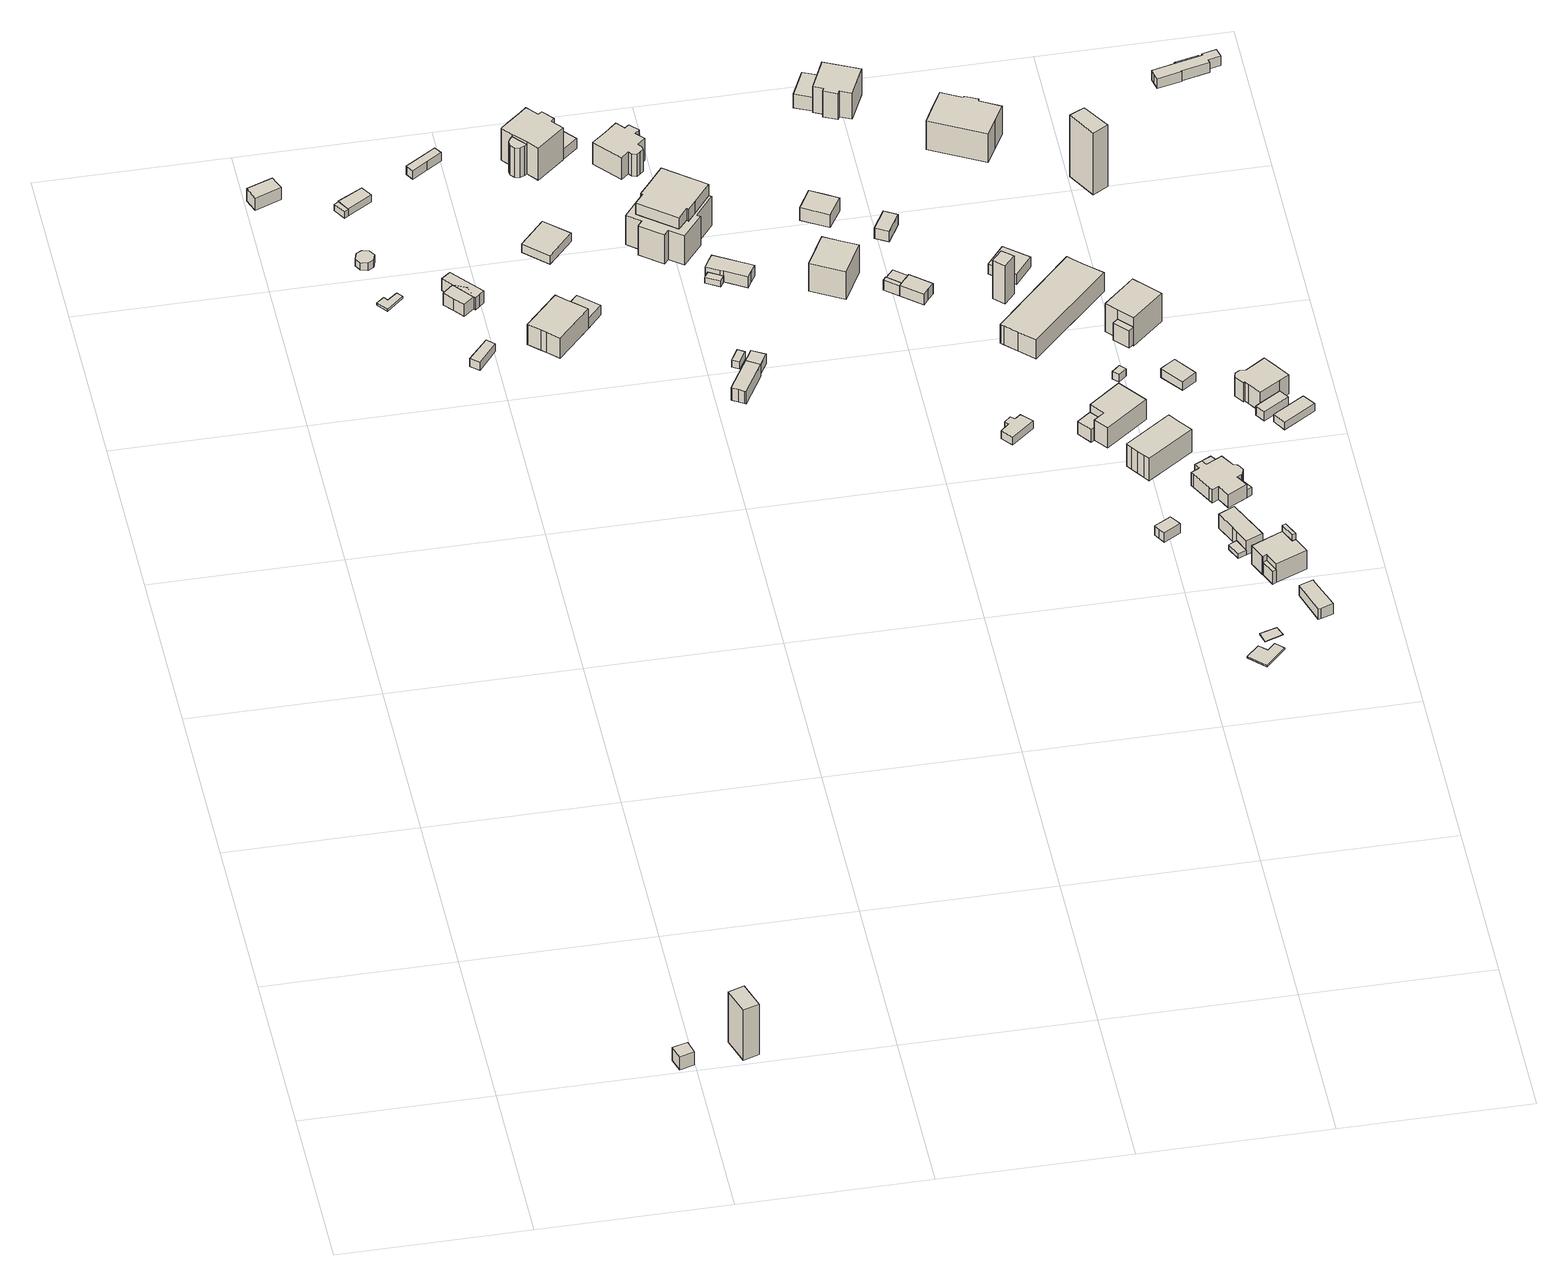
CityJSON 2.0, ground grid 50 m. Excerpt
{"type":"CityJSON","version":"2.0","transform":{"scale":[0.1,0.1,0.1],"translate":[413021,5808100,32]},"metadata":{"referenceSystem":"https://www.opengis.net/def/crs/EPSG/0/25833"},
"CityObjects":{
"building1":{"type":"Building","attributes":{"Gemeindeschluessel":"11000009","BezugspunktDach":"2200","function":"31001_2000","measuredHeight":4.63,"storeysAboveGround":1},"address":[{"country":"Germany","locality":"Berlin","thoroughfareNumber":"62","thoroughfareName":"Triglawstraße"}],"geometry":[{"type":"Solid","lod":"1","boundaries":[[[[0,1,2,3]],[[4,5,6,7]],[[4,7,3,2]],[[5,4,2,1]],[[6,5,1,0]],[[7,6,0,3]]]]}]},
"building2":{"type":"Building","attributes":{"Gemeindeschluessel":"11000009","BezugspunktDach":"2200","function":"31001_2000","measuredHeight":16.59,"storeysAboveGround":1},"address":[{"country":"Germany","locality":"Berlin","thoroughfareNumber":"60","thoroughfareName":"Triglawstraße"}],"geometry":[{"type":"Solid","lod":"1","boundaries":[[[[8,9,10,11]],[[12,13,14,15]],[[12,15,11,10]],[[13,12,10,9]],[[14,13,9,8]],[[15,14,8,11]]]]}]},
"building3":{"type":"Building","attributes":{"Gemeindeschluessel":"11000009","BezugspunktDach":"2200","function":"31001_1310","measuredHeight":5.73,"storeysAboveGround":1},"address":[{"country":"Germany","locality":"Berlin","thoroughfareNumber":"16B (2)","thoroughfareName":"Triglawstraße"}],"geometry":[{"type":"Solid","lod":"1","boundaries":[[[[16,17,18,19,20]],[[21,22,23,24,25]],[[21,25,20,19]],[[22,21,19,18]],[[23,22,18,17]],[[24,23,17,16]],[[25,24,16,20]]]]}]},
"building4":{"type":"Building","attributes":{"Gemeindeschluessel":"11000009","BezugspunktDach":"2200","function":"31001_1010","measuredHeight":0.708,"storeysAboveGround":1},"address":[{"country":"Germany","locality":"Berlin","thoroughfareNumber":"24 (2)","thoroughfareName":"Triglawstraße"}],"geometry":[{"type":"Solid","lod":"1","boundaries":[[[[26,27,28,29,30,31]],[[32,33,34,35,36,37]],[[32,37,31,30]],[[33,32,30,29]],[[34,33,29,28]],[[35,34,28,27]],[[36,35,27,26]],[[37,36,26,31]]]]}]},
"building5":{"type":"Building","attributes":{"Gemeindeschluessel":"11000009","BezugspunktDach":"2200","function":"31001_1313","measuredHeight":2.42,"storeysAboveGround":1},"address":[{"country":"Germany","locality":"Berlin","thoroughfareNumber":"24 (3)","thoroughfareName":"Triglawstraße"}],"geometry":[{"type":"Solid","lod":"1","boundaries":[[[[38,39,40,41,42,43,44,45]],[[46,47,48,49,50,51,52,53]],[[46,53,45,44]],[[47,46,44,43]],[[48,47,43,42]],[[49,48,42,41]],[[50,49,41,40]],[[51,50,40,39]],[[52,51,39,38]],[[53,52,38,45]]]]}]},
"building6":{"type":"Building","attributes":{"Gemeindeschluessel":"11000009","BezugspunktDach":"2200","function":"51009_1610","measuredHeight":2.68,"storeysAboveGround":0},"address":[{"country":"Germany","locality":"Berlin"}],"geometry":[{"type":"Solid","lod":"1","boundaries":[[[[54,55,56,57,58]],[[59,60,61,62,63]],[[59,63,58,57]],[[60,59,57,56]],[[61,60,56,55]],[[62,61,55,54]],[[63,62,54,58]]]]}]},
"building7":{"type":"Building","attributes":{"Gemeindeschluessel":"11000009","BezugspunktDach":"2200","function":"31001_1010","measuredHeight":2.3,"storeysAboveGround":1},"address":[{"country":"Germany","locality":"Berlin","thoroughfareNumber":"20","thoroughfareName":"Triglawstraße"}],"geometry":[{"type":"Solid","lod":"1","boundaries":[[[[64,65,66,67]],[[68,69,61,59]],[[68,59,67,66]],[[69,68,66,65]],[[61,69,65,64]],[[59,61,64,67]]]]}]},
"building8":{"type":"Building","attributes":{"Gemeindeschluessel":"11000009","BezugspunktDach":"2200","function":"31001_2000","measuredHeight":3.48,"storeysAboveGround":1},"address":[{"country":"Germany","locality":"Berlin","thoroughfareNumber":"28 (3)","thoroughfareName":"Triglawstraße"}],"geometry":[{"type":"Solid","lod":"1","boundaries":[[[[70,71,72,73,74]],[[75,76,77,78,79]],[[75,79,74,73]],[[76,75,73,72]],[[77,76,72,71]],[[78,77,71,70]],[[79,78,70,74]]]]}]},
"building9":{"type":"Building","attributes":{"Gemeindeschluessel":"11000009","function":"31001_1010"},"address":[{"country":"Germany","locality":"Berlin","thoroughfareNumber":"28","thoroughfareName":"Triglawstraße"}],"children":["building9-1","building9-2"]},
"building9-1":{"type":"BuildingPart","attributes":{"BezugspunktDach":"2200","measuredHeight":4.83,"storeysAboveGround":1},"parents":["building9"],"geometry":[{"type":"Solid","lod":"1","boundaries":[[[[80,81,82,83,84,85,86,87]],[[88,89,90,91,92,93,94,95]],[[88,95,87,86]],[[89,88,86,85]],[[90,89,85,84]],[[91,90,84,83]],[[92,91,83,82]],[[93,92,82,81]],[[94,93,81,80]],[[95,94,80,87]]]]}]},
"building9-2":{"type":"BuildingPart","attributes":{"BezugspunktDach":"2200","measuredHeight":4.83,"storeysAboveGround":1},"parents":["building9"],"geometry":[{"type":"Solid","lod":"1","boundaries":[[[[96,97,81,98,80,99]],[[94,100,93,101,102,103]],[[94,103,99,80]],[[100,94,80,98]],[[93,100,98,81]],[[101,93,81,97]],[[102,101,97,96]],[[103,102,96,99]]]]}]},
"building10":{"type":"Building","attributes":{"Gemeindeschluessel":"11000009","BezugspunktDach":"2200","function":"31001_2000","measuredHeight":4.3,"storeysAboveGround":1},"address":[{"country":"Germany","locality":"Berlin","thoroughfareNumber":"20 (1)","thoroughfareName":"Triglawstraße"}],"geometry":[{"type":"Solid","lod":"1","boundaries":[[[[104,105,106,107,108]],[[109,110,111,112,113]],[[109,113,108,107]],[[110,109,107,106]],[[111,110,106,105]],[[112,111,105,104]],[[113,112,104,108]]]]}]},
"building11":{"type":"Building","attributes":{"Gemeindeschluessel":"11000009","BezugspunktDach":"2200","function":"31001_1010","measuredHeight":8.24,"storeysAboveGround":1},"address":[{"country":"Germany","locality":"Berlin","thoroughfareNumber":"32A","thoroughfareName":"Triglawstraße"}],"geometry":[{"type":"Solid","lod":"1","boundaries":[[[[114,115,116,117,118,119,120,121,122]],[[123,124,125,126,127,128,129,130,131]],[[123,131,122,121]],[[124,123,121,120]],[[125,124,120,119]],[[126,125,119,118]],[[127,126,118,117]],[[128,127,117,116]],[[129,128,116,115]],[[130,129,115,114]],[[131,130,114,122]]]]}]},
"building12":{"type":"Building","attributes":{"Gemeindeschluessel":"11000009","BezugspunktDach":"2200","function":"31001_2463","measuredHeight":3.17,"storeysAboveGround":1},"address":[{"country":"Germany","locality":"Berlin","thoroughfareNumber":"32A (1)","thoroughfareName":"Triglawstraße"}],"geometry":[{"type":"Solid","lod":"1","boundaries":[[[[132,133,134,135]],[[136,137,127,124]],[[136,124,135,134]],[[137,136,134,133]],[[127,137,133,132]],[[124,127,132,135]]]]}]},
"building13":{"type":"Building","attributes":{"Gemeindeschluessel":"11000009","BezugspunktDach":"2200","function":"31001_1010","measuredHeight":2.81,"storeysAboveGround":1},"address":[{"country":"Germany","locality":"Berlin","thoroughfareNumber":"28 (1)","thoroughfareName":"Triglawstraße"}],"geometry":[{"type":"Solid","lod":"1","boundaries":[[[[138,139,140,141]],[[142,143,144,145]],[[142,145,141,140]],[[143,142,140,139]],[[144,143,139,138]],[[145,144,138,141]]]]}]},
"building14":{"type":"Building","attributes":{"Gemeindeschluessel":"11000009","function":"31001_1010"},"address":[{"country":"Germany","locality":"Berlin","thoroughfareNumber":"24","thoroughfareName":"Triglawstraße"}],"children":["building14-1","building14-2","building14-3"]},
"building14-1":{"type":"BuildingPart","attributes":{"BezugspunktDach":"2200","measuredHeight":12.06,"storeysAboveGround":3},"parents":["building14"],"geometry":[{"type":"MultiSurface","lod":"1","boundaries":[[[146,147,148,149,150,151,152,153,154,155,156,157]],[[158,159,160,161,162,163,164,165,166,167,168,169]],[[170,171,158,169,157,156]],[[172,170,156,155]],[[159,158,173,171,174]],[[160,159,155,154]],[[161,160,154,153]],[[162,161,153,152]],[[163,162,152,151]],[[164,163,151,150]],[[165,164,150,149]],[[166,165,149,148]],[[167,166,148,147]],[[175,176,147,146]],[[169,168,146,157]],[[168,167,176,175]]]}]},
"building14-2":{"type":"BuildingPart","attributes":{"BezugspunktDach":"2200","measuredHeight":8.78,"storeysAboveGround":3},"parents":["building14"],"geometry":[{"type":"MultiSurface","lod":"1","boundaries":[[[170,172,177,178]],[[179,174,171,180]],[[179,180,178,177]],[[174,179,177,172]],[[180,171,170,178]],[[171,174,181,172,170]]]}]},
"building14-3":{"type":"BuildingPart","attributes":{"BezugspunktDach":"2200","measuredHeight":9.81,"storeysAboveGround":3},"parents":["building14"],"geometry":[{"type":"Solid","lod":"1","boundaries":[[[[182,183,184,185,176,175,186,187]],[[188,168,167,189,190,191,192,193]],[[188,193,187,186]],[[168,188,186,175]],[[189,167,176,185]],[[190,189,185,184]],[[191,190,184,183]],[[192,191,183,182]],[[193,192,182,187]],[[167,168,175,176]]]]}]},
"building15":{"type":"Building","attributes":{"Gemeindeschluessel":"11000009","BezugspunktDach":"2200","function":"31001_2463","measuredHeight":3.27,"storeysAboveGround":1},"address":[{"country":"Germany","locality":"Berlin","thoroughfareNumber":"24 (1)","thoroughfareName":"Triglawstraße"}],"geometry":[{"type":"Solid","lod":"1","boundaries":[[[[194,195,196,197,198,199]],[[200,201,202,203,204,205]],[[200,205,199,198]],[[201,200,198,197]],[[202,201,197,196]],[[203,202,196,195]],[[204,203,195,194]],[[205,204,194,199]]]]}]},
"building16":{"type":"Building","attributes":{"Gemeindeschluessel":"11000009","BezugspunktDach":"2200","function":"31001_2000","measuredHeight":5.19,"storeysAboveGround":1},"address":[{"country":"Germany","locality":"Berlin","thoroughfareNumber":"36 (3)","thoroughfareName":"Triglawstraße"}],"geometry":[{"type":"Solid","lod":"1","boundaries":[[[[206,207,208,209,210,211,212,213]],[[214,215,216,217,218,219,220,221]],[[214,221,213,212]],[[215,214,212,211]],[[216,215,211,210]],[[217,216,210,209]],[[218,217,209,208]],[[219,218,208,207]],[[220,219,207,206]],[[221,220,206,213]]]]}]},
"building17":{"type":"Building","attributes":{"Gemeindeschluessel":"11000009","BezugspunktDach":"2200","function":"31001_2000","measuredHeight":2.42,"storeysAboveGround":1},"address":[{"country":"Germany","locality":"Berlin","thoroughfareNumber":"36 (4)","thoroughfareName":"Triglawstraße"}],"geometry":[{"type":"Solid","lod":"1","boundaries":[[[[222,223,224,225]],[[226,227,228,229]],[[226,229,225,224]],[[227,226,224,223]],[[228,227,223,222]],[[229,228,222,225]]]]}]},
"building18":{"type":"Building","attributes":{"Gemeindeschluessel":"11000009","BezugspunktDach":"2200","function":"31001_1010","measuredHeight":4.34,"storeysAboveGround":1},"address":[{"country":"Germany","locality":"Berlin","thoroughfareNumber":"36 (2)","thoroughfareName":"Triglawstraße"}],"geometry":[{"type":"Solid","lod":"1","boundaries":[[[[210,230,231,212]],[[232,233,234,235]],[[232,235,212,231]],[[233,232,231,230]],[[234,233,230,210]],[[235,234,210,212]]]]}]},
"building19":{"type":"Building","attributes":{"Gemeindeschluessel":"11000009","function":"31001_1010"},"address":[{"country":"Germany","locality":"Berlin","thoroughfareNumber":"32","thoroughfareName":"Triglawstraße"}],"children":["building19-1","building19-2"]},
"building19-1":{"type":"BuildingPart","attributes":{"BezugspunktDach":"2200","measuredHeight":13.82,"storeysAboveGround":4},"parents":["building19"],"geometry":[{"type":"MultiSurface","lod":"1","boundaries":[[[236,237,238,239,240,241,242,243,244,245]],[[246,247,248,249,250,251,252,253,254,255]],[[256,257,245,244]],[[258,256,244,243]],[[259,258,247,243,242]],[[249,260,259,248,242,241]],[[250,249,241,240]],[[261,262,240,239]],[[252,263,261,251,239,238]],[[264,265,263,252,238,237]],[[254,266,265,237,236]],[[255,257,266,236,245]],[[246,255,257,256]],[[267,247,246,256,258]],[[248,247,258,259]],[[248,259,260,249]],[[251,250,262,261]],[[251,261,263,252]],[[253,252,263,265,264]],[[253,265,266,254]],[[254,266,257,255]]]}]},
"building19-2":{"type":"BuildingPart","attributes":{"BezugspunktDach":"2200","measuredHeight":9.59,"storeysAboveGround":4},"parents":["building19"],"geometry":[{"type":"MultiSurface","lod":"1","boundaries":[[[268,269,270,271,272,273,274,275,262,263,265,266,257,256,258,260,276,277,278,279]],[[280,281,282,283,284,285,286,287,288,289,290,291,292,293,294,295,296,297,298,299]],[[280,299,279,278]],[[281,280,278,277]],[[282,281,277,276]],[[283,282,276,260]],[[284,283,249,248,247]],[[285,284,258,247,246]],[[286,285,246,255]],[[287,286,257,255,254]],[[288,287,254,253,265]],[[289,288,253,252]],[[290,289,263,252,251,250]],[[291,290,262,275]],[[292,291,275,274]],[[293,292,274,273]],[[294,293,273,272]],[[295,294,272,271]],[[296,295,271,270]],[[297,296,270,269]],[[298,297,269,268]],[[299,298,268,279]],[[247,248,259,258]],[[260,259,248,249]],[[246,247,258,256]],[[255,246,256,257]],[[254,255,257,266,300]],[[301,266,265,253,254]],[[252,253,302,265,263,303]],[[250,251,261,262]],[[261,251,252,263]]]}]},
"building20":{"type":"Building","attributes":{"Gemeindeschluessel":"11000009","BezugspunktDach":"2200","function":"31001_1010","measuredHeight":10.19,"storeysAboveGround":2},"address":[{"country":"Germany","locality":"Berlin","thoroughfareNumber":"30","thoroughfareName":"Triglawstraße"}],"geometry":[{"type":"Solid","lod":"1","boundaries":[[[[304,305,306,307,308,309,310,311,312,313,314,315,316,317,318,319]],[[320,321,322,323,324,325,326,327,328,329,330,331,332,333,334,335]],[[320,335,319,318]],[[321,320,318,317]],[[322,321,317,316]],[[323,322,316,315]],[[324,323,315,314]],[[325,324,314,313]],[[326,325,313,312]],[[327,326,312,311]],[[328,327,311,310]],[[329,328,310,309]],[[330,329,309,308]],[[331,330,308,307]],[[332,331,307,306]],[[333,332,306,305]],[[334,333,305,304]],[[335,334,304,319]]]]}]},
"building21":{"type":"Building","attributes":{"Gemeindeschluessel":"11000009","BezugspunktDach":"2200","function":"31001_2000","measuredHeight":1.86,"storeysAboveGround":1},"address":[{"country":"Germany","locality":"Berlin","thoroughfareNumber":"34 (1)","thoroughfareName":"Triglawstraße"}],"geometry":[{"type":"Solid","lod":"1","boundaries":[[[[336,337,338,339]],[[340,341,342,343]],[[340,343,339,338]],[[341,340,338,337]],[[342,341,337,336]],[[343,342,336,339]]]]}]},
"building22":{"type":"Building","attributes":{"Gemeindeschluessel":"11000009","BezugspunktDach":"2200","function":"31001_1010","measuredHeight":3.79,"storeysAboveGround":1},"address":[{"country":"Germany","locality":"Berlin","thoroughfareNumber":"34","thoroughfareName":"Triglawstraße"}],"geometry":[{"type":"Solid","lod":"1","boundaries":[[[[344,345,346,347,348,349,350,351]],[[352,353,354,355,356,341,357,358]],[[352,358,351,350]],[[353,352,350,349]],[[354,353,349,348]],[[355,354,348,347]],[[356,355,347,346]],[[341,356,346,345]],[[357,341,345,344]],[[358,357,344,351]]]]}]},
"building23":{"type":"Building","attributes":{"Gemeindeschluessel":"11000009","BezugspunktDach":"2200","function":"31001_1010","measuredHeight":10.4,"storeysAboveGround":1},"address":[{"country":"Germany","locality":"Berlin","thoroughfareNumber":"36","thoroughfareName":"Triglawstraße"}],"geometry":[{"type":"Solid","lod":"1","boundaries":[[[[359,360,361,362,363]],[[364,365,366,367,368]],[[364,368,363,362]],[[365,364,362,361]],[[366,365,361,360]],[[367,366,360,359]],[[368,367,359,363]]]]}]},
"building24":{"type":"Building","attributes":{"Gemeindeschluessel":"11000009","BezugspunktDach":"2200","function":"31001_1010","measuredHeight":5.25,"storeysAboveGround":1},"address":[{"country":"Germany","locality":"Berlin","thoroughfareNumber":"34 (2)","thoroughfareName":"Triglawstraße"}],"geometry":[{"type":"Solid","lod":"1","boundaries":[[[[369,370,371,372,373]],[[374,375,376,377,378]],[[374,378,373,372]],[[375,374,372,371]],[[376,375,371,370]],[[377,376,370,369]],[[378,377,369,373]]]]}]},
"building25":{"type":"Building","attributes":{"Gemeindeschluessel":"11000009","BezugspunktDach":"2200","function":"51009_1610","measuredHeight":3.3,"storeysAboveGround":0},"address":[{"country":"Germany","locality":"Berlin"}],"geometry":[{"type":"Solid","lod":"1","boundaries":[[[[379,380,381,382]],[[383,384,385,386]],[[383,386,382,381]],[[384,383,381,380]],[[385,384,380,379]],[[386,385,379,382]]]]}]},
"building26":{"type":"Building","attributes":{"Gemeindeschluessel":"11000009","function":"31001_1010"},"address":[{"country":"Germany","locality":"Berlin","thoroughfareNumber":"38","thoroughfareName":"Triglawstraße"}],"children":["building26-1","building26-2"]},
"building26-1":{"type":"BuildingPart","attributes":{"BezugspunktDach":"2200","measuredHeight":3.83,"storeysAboveGround":1},"parents":["building26"],"geometry":[{"type":"MultiSurface","lod":"1","boundaries":[[[387,388,389,390,391,392]],[[393,394,395,396,397,385]],[[398,399,384,385,392,391]],[[400,398,393,391,390]],[[395,394,390,389]],[[396,395,389,388]],[[397,396,388,387]],[[385,397,387,392]],[[393,384,399,398]],[[394,401,393,398,400]]]}]},
"building26-2":{"type":"BuildingPart","attributes":{"BezugspunktDach":"2200","measuredHeight":3.04,"storeysAboveGround":1},"parents":["building26"],"geometry":[{"type":"MultiSurface","lod":"1","boundaries":[[[399,400,402,403]],[[404,394,384,383]],[[404,383,403,402]],[[394,404,402,400]],[[383,384,399,403]],[[384,405,393,398,399]],[[400,398,393,394]]]}]},
"building27":{"type":"Building","attributes":{"Gemeindeschluessel":"11000009","BezugspunktDach":"2200","function":"31001_1010","measuredHeight":2.49,"storeysAboveGround":1},"address":[{"country":"Germany","locality":"Berlin","thoroughfareNumber":"44 (2)","thoroughfareName":"Triglawstraße"}],"geometry":[{"type":"Solid","lod":"1","boundaries":[[[[406,407,408,409,410,411,412,413]],[[414,415,416,417,418,419,420,421]],[[414,421,413,412]],[[415,414,412,411]],[[416,415,411,410]],[[417,416,410,409]],[[418,417,409,408]],[[419,418,408,407]],[[420,419,407,406]],[[421,420,406,413]]]]}]},
"building28":{"type":"Building","attributes":{"Gemeindeschluessel":"11000009","BezugspunktDach":"2200","function":"31001_2000","measuredHeight":3.42,"storeysAboveGround":1},"address":[{"country":"Germany","locality":"Berlin","thoroughfareNumber":"36 (1)","thoroughfareName":"Triglawstraße"}],"geometry":[{"type":"Solid","lod":"1","boundaries":[[[[422,423,424,425]],[[426,427,428,429]],[[426,429,425,424]],[[427,426,424,423]],[[428,427,423,422]],[[429,428,422,425]]]]}]},
"building29":{"type":"Building","attributes":{"Gemeindeschluessel":"11000009","function":"31001_1010"},"address":[{"country":"Germany","locality":"Berlin","thoroughfareNumber":"33, 33A","thoroughfareName":"Triglawstraße"}],"children":["building29-1","building29-2"]},
"building29-1":{"type":"BuildingPart","attributes":{"BezugspunktDach":"2200","measuredHeight":10.21,"storeysAboveGround":2},"parents":["building29"],"geometry":[{"type":"Solid","lod":"1","boundaries":[[[[430,431,432,433,434,435,436,437,438,439]],[[440,441,442,443,444,445,446,447,448,449]],[[440,449,439,438]],[[441,440,438,437],[441,450,451,452,440,453]],[[442,441,437,436]],[[443,442,436,435]],[[444,443,435,434]],[[445,444,434,433]],[[446,445,433,432]],[[447,446,432,431]],[[448,447,431,430]],[[449,448,430,439]],[[450,441,453,451]],[[453,440,452,451]]]]}]},
"building29-2":{"type":"BuildingPart","attributes":{"BezugspunktDach":"2200","measuredHeight":5.18,"storeysAboveGround":2},"parents":["building29"],"geometry":[{"type":"MultiSurface","lod":"1","boundaries":[[[452,451,450,454,455]],[[456,441,453,440,457]],[[456,457,455,454]],[[441,456,454,450]],[[457,440,452,455]],[[453,441,458,450,451]],[[453,451,452,440]]]}]},
"building30":{"type":"Building","attributes":{"Gemeindeschluessel":"11000009","BezugspunktDach":"2200","function":"31001_2000","measuredHeight":3.62,"storeysAboveGround":1},"address":[{"country":"Germany","locality":"Berlin","thoroughfareNumber":"50 (2)","thoroughfareName":"Triglawstraße"}],"geometry":[{"type":"Solid","lod":"1","boundaries":[[[[459,460,461,462,463,464]],[[465,466,467,468,469,470]],[[465,470,464,463]],[[466,465,463,462]],[[467,466,462,461]],[[468,467,461,460]],[[469,468,460,459]],[[470,469,459,464]]]]}]},
"building31":{"type":"Building","attributes":{"Gemeindeschluessel":"11000009","BezugspunktDach":"2200","function":"31001_1312","measuredHeight":0.466,"storeysAboveGround":1},"address":[{"country":"Germany","locality":"Berlin","thoroughfareNumber":"56 (8)","thoroughfareName":"Triglawstraße"}],"geometry":[{"type":"Solid","lod":"1","boundaries":[[[[471,472,473,474,475,476]],[[477,478,479,480,481,482]],[[477,482,476,475]],[[478,477,475,474]],[[479,478,474,473]],[[480,479,473,472]],[[481,480,472,471]],[[482,481,471,476]]]]}]},
"building32":{"type":"Building","attributes":{"Gemeindeschluessel":"11000009","BezugspunktDach":"2200","function":"31001_2000","measuredHeight":13.74,"storeysAboveGround":1},"address":[{"country":"Germany","locality":"Berlin","thoroughfareNumber":"40 (1)","thoroughfareName":"Triglawstraße"}],"geometry":[{"type":"Solid","lod":"1","boundaries":[[[[483,484,485,486]],[[487,488,489,490]],[[487,490,486,485]],[[488,487,485,484]],[[489,488,484,483]],[[490,489,483,486]]]]}]},
"building33":{"type":"Building","attributes":{"Gemeindeschluessel":"11000009","function":"31001_1010"},"address":[{"country":"Germany","locality":"Berlin","thoroughfareNumber":"46","thoroughfareName":"Triglawstraße"}],"children":["building33-1","building33-2"]},
"building33-1":{"type":"BuildingPart","attributes":{"BezugspunktDach":"2200","measuredHeight":6.6,"storeysAboveGround":2},"parents":["building33"],"geometry":[{"type":"MultiSurface","lod":"1","boundaries":[[[491,492,493,494,495,496]],[[497,498,499,500,501,502]],[[503,504,505,496,495]],[[506,504,495,494]],[[499,498,494,493]],[[500,499,493,492]],[[501,500,492,491]],[[502,501,491,496]],[[497,502,505,504,503]],[[498,497,504,506]]]}]},
"building33-2":{"type":"BuildingPart","attributes":{"BezugspunktDach":"2200","measuredHeight":4.18,"storeysAboveGround":2},"parents":["building33"],"geometry":[{"type":"MultiSurface","lod":"1","boundaries":[[[507,505,504,506,508]],[[509,510,511,512,513]],[[509,513,508,506]],[[510,509,514,498,497]],[[511,510,497,502]],[[512,511,505,507]],[[513,512,507,508]],[[497,498,514,506,504]],[[502,497,504,505]]]}]},
"building34":{"type":"Building","attributes":{"Gemeindeschluessel":"11000009","BezugspunktDach":"2200","function":"31001_2000","measuredHeight":0.197,"storeysAboveGround":1},"address":[{"country":"Germany","locality":"Berlin","thoroughfareNumber":"56 (7)","thoroughfareName":"Triglawstraße"}],"geometry":[{"type":"Solid","lod":"1","boundaries":[[[[515,516,517,518]],[[519,520,521,522]],[[519,522,518,517]],[[520,519,517,516]],[[521,520,516,515]],[[522,521,515,518]]]]}]},
"building35":{"type":"Building","attributes":{"Gemeindeschluessel":"11000009","BezugspunktDach":"2200","function":"31001_1010","measuredHeight":3.98,"storeysAboveGround":1},"address":[{"country":"Germany","locality":"Berlin","thoroughfareNumber":"40","thoroughfareName":"Triglawstraße"}],"geometry":[{"type":"Solid","lod":"1","boundaries":[[[[523,524,525,526]],[[527,528,529,530]],[[527,530,526,525]],[[528,527,525,524]],[[529,528,524,523]],[[530,529,523,526]]]]}]},
"building36":{"type":"Building","attributes":{"Gemeindeschluessel":"11000009","BezugspunktDach":"2200","function":"31001_1010","measuredHeight":8.46,"storeysAboveGround":1},"address":[{"country":"Germany","locality":"Berlin","thoroughfareNumber":"48","thoroughfareName":"Triglawstraße"}],"geometry":[{"type":"Solid","lod":"1","boundaries":[[[[531,532,533,534,535,536,537,538]],[[539,540,541,542,543,544,545,546]],[[539,546,538,537]],[[540,539,537,536]],[[541,540,536,535]],[[542,541,535,534]],[[543,542,534,533]],[[544,543,533,532]],[[545,544,532,531]],[[546,545,531,538]]]]}]},
"building37":{"type":"Building","attributes":{"Gemeindeschluessel":"11000009","BezugspunktDach":"2200","function":"31001_1010","measuredHeight":6.55,"storeysAboveGround":2},"address":[{"country":"Germany","locality":"Berlin","thoroughfareNumber":"42","thoroughfareName":"Triglawstraße"}],"geometry":[{"type":"Solid","lod":"1","boundaries":[[[[547,548,549,550,551,552,553,554]],[[555,556,557,558,559,560,561,562]],[[555,562,554,553]],[[556,555,553,552]],[[557,556,552,551]],[[558,557,551,550]],[[559,558,550,549]],[[560,559,549,548]],[[561,560,548,547]],[[562,561,547,554]]]]}]},
"building38":{"type":"Building","attributes":{"Gemeindeschluessel":"11000009","BezugspunktDach":"2200","function":"31001_2000","measuredHeight":1.43,"storeysAboveGround":1},"address":[{"country":"Germany","locality":"Berlin","thoroughfareNumber":"52 (1)","thoroughfareName":"Triglawstraße"}],"geometry":[{"type":"Solid","lod":"1","boundaries":[[[[563,564,565,566]],[[567,568,569,570]],[[567,570,566,565]],[[568,567,565,564]],[[569,568,564,563]],[[570,569,563,566]]]]}]},
"building39":{"type":"Building","attributes":{"Gemeindeschluessel":"11000009","BezugspunktDach":"2200","function":"51009_1610","measuredHeight":4.17,"storeysAboveGround":0},"address":[{"country":"Germany","locality":"Berlin"}],"geometry":[{"type":"Solid","lod":"1","boundaries":[[[[571,572,573,574]],[[575,576,577,578]],[[575,578,574,573]],[[576,575,573,572]],[[577,576,572,571]],[[578,577,571,574]]]]}]},
"building40":{"type":"Building","attributes":{"Gemeindeschluessel":"11000009","BezugspunktDach":"2200","function":"31001_1010","measuredHeight":7.55,"storeysAboveGround":1},"address":[{"country":"Germany","locality":"Berlin","thoroughfareNumber":"52","thoroughfareName":"Triglawstraße"}],"geometry":[{"type":"Solid","lod":"1","boundaries":[[[[579,580,581,582,583,584]],[[585,586,568,567,587,588]],[[585,588,584,583]],[[586,585,583,582]],[[568,586,582,581]],[[567,568,581,580]],[[587,567,580,579]],[[588,587,579,584]]]]}]},
"building41":{"type":"Building","attributes":{"Gemeindeschluessel":"11000009","BezugspunktDach":"2200","function":"31001_2000","measuredHeight":2.42,"storeysAboveGround":1},"address":[{"country":"Germany","locality":"Berlin","thoroughfareNumber":"44 (1)","thoroughfareName":"Triglawstraße"}],"geometry":[{"type":"Solid","lod":"1","boundaries":[[[[589,590,591,592]],[[593,594,595,596]],[[593,596,592,591]],[[594,593,591,590]],[[595,594,590,589]],[[596,595,589,592]]]]}]},
"building42":{"type":"Building","attributes":{"Gemeindeschluessel":"11000009","BezugspunktDach":"2200","function":"31001_1010","measuredHeight":4.3,"storeysAboveGround":1},"address":[{"country":"Germany","locality":"Berlin","thoroughfareNumber":"50","thoroughfareName":"Triglawstraße"}],"geometry":[{"type":"Solid","lod":"1","boundaries":[[[[597,598,599,600,601,602,603,604,605,606,607,608,609,610,611,612,613,614,615]],[[616,617,618,619,620,621,622,623,624,625,626,627,628,629,630,631,632,633,634]],[[616,634,615,614]],[[617,616,614,613]],[[618,617,613,612]],[[619,618,612,611]],[[620,619,611,610]],[[621,620,610,609]],[[622,621,609,608]],[[623,622,608,607]],[[624,623,607,606]],[[625,624,606,605]],[[626,625,605,604]],[[627,626,604,603]],[[628,627,603,602]],[[629,628,602,601]],[[630,629,601,600]],[[631,630,600,599]],[[632,631,599,598]],[[633,632,598,597]],[[634,633,597,615]]]]}]},
"building43":{"type":"Building","attributes":{"Gemeindeschluessel":"11000009","BezugspunktDach":"2200","function":"51009_1610","measuredHeight":3.88,"storeysAboveGround":0},"address":[{"country":"Germany","locality":"Berlin"}],"geometry":[{"type":"Solid","lod":"1","boundaries":[[[[611,610,635,612]],[[636,637,638,639]],[[636,639,612,635]],[[637,636,635,610]],[[638,637,610,611]],[[639,638,611,612]]]]}]},
"building44":{"type":"Building","attributes":{"Gemeindeschluessel":"11000009","BezugspunktDach":"2200","function":"31001_1010","measuredHeight":8.33,"storeysAboveGround":1},"address":[{"country":"Germany","locality":"Berlin","thoroughfareNumber":"54A","thoroughfareName":"Triglawstraße"}],"geometry":[{"type":"Solid","lod":"1","boundaries":[[[[640,641,642,643,644,645,646,647,648,649]],[[650,651,652,653,654,576,575,578,655,656]],[[650,656,649,648]],[[651,650,648,647]],[[652,651,647,646]],[[653,652,646,645]],[[654,653,645,644]],[[576,654,644,643]],[[575,576,643,642]],[[578,575,642,641]],[[655,578,641,640]],[[656,655,640,649]]]]}]},
"building45":{"type":"Building","attributes":{"Gemeindeschluessel":"11000009","BezugspunktDach":"2200","function":"31001_2444","measuredHeight":3.38,"storeysAboveGround":1},"address":[{"country":"Germany","locality":"Berlin","thoroughfareNumber":"56 (4)","thoroughfareName":"Triglawstraße"}],"geometry":[{"type":"Solid","lod":"1","boundaries":[[[[657,658,659,660,661,662]],[[663,664,665,666,667,668]],[[663,668,662,661]],[[664,663,661,660]],[[665,664,660,659]],[[666,665,659,658]],[[667,666,658,657]],[[668,667,657,662]]]]}]},
"building46":{"type":"Building","attributes":{"Gemeindeschluessel":"11000009","BezugspunktDach":"2200","function":"31001_1022","measuredHeight":12.03,"storeysAboveGround":2},"address":[{"country":"Germany","locality":"Berlin","thoroughfareNumber":"35","thoroughfareName":"Triglawstraße"}],"geometry":[{"type":"Solid","lod":"1","boundaries":[[[[669,670,671,672,673,674,675,676,677,678]],[[679,680,681,682,683,684,685,686,687,688]],[[679,688,678,677]],[[680,679,677,676]],[[681,680,676,675]],[[682,681,675,674]],[[683,682,674,673]],[[684,683,673,672]],[[685,684,672,671]],[[686,685,671,670]],[[687,686,670,669]],[[688,687,669,678]]]]}]},
"building47":{"type":"Building","attributes":{"Gemeindeschluessel":"11000009","BezugspunktDach":"2200","function":"51009_1610","measuredHeight":8.13,"storeysAboveGround":0},"address":[{"country":"Germany","locality":"Berlin"}],"geometry":[{"type":"Solid","lod":"1","boundaries":[[[[689,690,691,692]],[[693,652,651,650]],[[693,650,692,691]],[[652,693,691,690]],[[651,652,690,689]],[[650,651,689,692]]]]}]},
"building48":{"type":"Building","attributes":{"Gemeindeschluessel":"11000009","BezugspunktDach":"2200","function":"51009_1610","measuredHeight":2.54,"storeysAboveGround":0},"address":[{"country":"Germany","locality":"Berlin"}],"geometry":[{"type":"Solid","lod":"1","boundaries":[[[[694,695,696,697]],[[626,698,628,627]],[[626,627,697,696]],[[698,626,696,695]],[[628,698,695,694]],[[627,628,694,697]]]]}]},
"building49":{"type":"Building","attributes":{"Gemeindeschluessel":"11000009","function":"31001_1010"},"address":[{"country":"Germany","locality":"Berlin","thoroughfareNumber":"44","thoroughfareName":"Triglawstraße"}],"children":["building49-1","building49-2","building49-3","building49-4"]},
"building49-1":{"type":"BuildingPart","attributes":{"BezugspunktDach":"2200","measuredHeight":10.68,"storeysAboveGround":2},"parents":["building49"],"geometry":[{"type":"MultiSurface","lod":"1","boundaries":[[[699,700,701,702,703,704,705,706,707]],[[708,709,710,711,712,713,714,715,716]],[[708,716,707,706]],[[717,718,706,705]],[[709,708,719,720,721]],[[710,709,705,704]],[[711,710,704,703]],[[712,722,723,703,702]],[[713,712,702,701]],[[714,713,701,700]],[[715,714,724,725,726,727,728,700,699]],[[716,715,699,707]],[[721,720,719,718,717]],[[711,729,723,722,712]],[[728,727,726,725,724]]]}]},
"building49-2":{"type":"BuildingPart","attributes":{"BezugspunktDach":"2200","measuredHeight":3,"storeysAboveGround":2},"parents":["building49"],"geometry":[{"type":"Solid","lod":"1","boundaries":[[[[718,717,730,731]],[[732,720,719,733]],[[732,733,731,730]],[[720,732,730,717]],[[733,719,718,731]],[[720,717,718,719]]]]}]},
"building49-3":{"type":"BuildingPart","attributes":{"BezugspunktDach":"2200","measuredHeight":7.74,"storeysAboveGround":2},"parents":["building49"],"geometry":[{"type":"MultiSurface","lod":"1","boundaries":[[[722,734,735,723]],[[736,737,738,739]],[[736,739,723,735]],[[737,736,735,734]],[[738,737,734,722]],[[739,738,712,711,723]],[[722,723,711,712]]]}]},
"building49-4":{"type":"BuildingPart","attributes":{"BezugspunktDach":"2200","measuredHeight":5.71,"storeysAboveGround":2},"parents":["building49"],"geometry":[{"type":"Solid","lod":"1","boundaries":[[[[740,728,727,741]],[[726,725,742,743]],[[726,743,741,727]],[[742,725,728,740]],[[743,742,740,741]],[[726,727,728,725]]]]}]},
"building50":{"type":"Building","attributes":{"Gemeindeschluessel":"11000009","BezugspunktDach":"2200","function":"31001_2000","measuredHeight":2.9,"storeysAboveGround":1},"address":[{"country":"Germany","locality":"Berlin","thoroughfareNumber":"46 (1)","thoroughfareName":"Triglawstraße"}],"geometry":[{"type":"Solid","lod":"1","boundaries":[[[[744,745,746,747]],[[748,749,750,751]],[[748,751,747,746]],[[749,748,746,745]],[[750,749,745,744]],[[751,750,744,747]]]]}]},
"building51":{"type":"Building","attributes":{"Gemeindeschluessel":"11000009","BezugspunktDach":"2200","function":"31001_1010","measuredHeight":21.1,"storeysAboveGround":1},"address":[{"country":"Germany","locality":"Berlin","thoroughfareNumber":"37","thoroughfareName":"Triglawstraße"}],"geometry":[{"type":"Solid","lod":"1","boundaries":[[[[752,753,754,755,756]],[[757,758,759,760,761]],[[757,761,756,755]],[[758,757,755,754]],[[759,758,754,753]],[[760,759,753,752]],[[761,760,752,756]]]]}]},
"building52":{"type":"Building","attributes":{"Gemeindeschluessel":"11000009","BezugspunktDach":"2200","function":"31001_2463","measuredHeight":3.76,"storeysAboveGround":1},"address":[{"country":"Germany","locality":"Berlin","thoroughfareNumber":"48A (1)","thoroughfareName":"Triglawstraße"}],"geometry":[{"type":"Solid","lod":"1","boundaries":[[[[762,763,764,765,766]],[[767,768,769,770,771]],[[767,771,766,765]],[[768,767,765,764]],[[769,768,764,763]],[[770,769,763,762]],[[771,770,762,766]]]]}]},
"building53":{"type":"Building","attributes":{"Gemeindeschluessel":"11000009","BezugspunktDach":"2200","function":"31001_1010","measuredHeight":9.56,"storeysAboveGround":1},"address":[{"country":"Germany","locality":"Berlin","thoroughfareNumber":"48A","thoroughfareName":"Triglawstraße"}],"geometry":[{"type":"Solid","lod":"1","boundaries":[[[[772,773,774,775,776,777,778,779,780,781,782,783]],[[784,785,786,787,788,789,790,791,792,793,794,795]],[[784,795,783,782]],[[785,784,782,781]],[[786,785,781,780]],[[787,786,780,779]],[[788,787,779,778]],[[789,788,778,777]],[[790,789,777,776]],[[791,790,776,775]],[[792,791,775,774]],[[793,792,774,773]],[[794,793,773,772]],[[795,794,772,783]]]]}]},
"building54":{"type":"Building","attributes":{"Gemeindeschluessel":"11000009","BezugspunktDach":"2200","function":"31001_2000","measuredHeight":2.36,"storeysAboveGround":1},"address":[{"country":"Germany","locality":"Berlin","thoroughfareNumber":"50 (1)","thoroughfareName":"Triglawstraße"}],"geometry":[{"type":"Solid","lod":"1","boundaries":[[[[796,797,798,799]],[[800,801,802,803]],[[800,803,799,798]],[[801,800,798,797]],[[802,801,797,796]],[[803,802,796,799]]]]}]},
"building55":{"type":"Building","attributes":{"Gemeindeschluessel":"11000009","BezugspunktDach":"2200","function":"31001_2000","measuredHeight":4.07,"storeysAboveGround":1},"address":[{"country":"Germany","locality":"Berlin","thoroughfareNumber":"13 (1)","thoroughfareName":"Wodanstraße"}],"geometry":[{"type":"Solid","lod":"1","boundaries":[[[[804,805,806,807,808,809,810,811,812,813,814,815]],[[816,817,818,819,820,821,822,823,824,825,826,827]],[[816,827,815,814]],[[817,816,814,813]],[[818,817,813,812]],[[819,818,812,811]],[[820,819,811,810]],[[821,820,810,809]],[[822,821,809,808]],[[823,822,808,807]],[[824,823,807,806]],[[825,824,806,805]],[[826,825,805,804]],[[827,826,804,815]]]]}]},
"building56":{"type":"Building","attributes":{"Gemeindeschluessel":"11000009","BezugspunktDach":"2200","function":"31001_2000","measuredHeight":0.546,"storeysAboveGround":1},"address":[{"country":"Germany","locality":"Berlin","thoroughfareNumber":"11 (1)","thoroughfareName":"Wodanstraße"}],"geometry":[{"type":"Solid","lod":"1","boundaries":[[[[828,829,830,831]],[[832,833,834,835]],[[832,835,831,830]],[[833,832,830,829]],[[834,833,829,828]],[[835,834,828,831]]]]}]}
},
"vertices":[
[457,2,53],[496,14,53],[486,51,53],[446,40,53],[486,51,10],[496,14,10],[457,2,10],[446,40,10],
[617,8,176],[659,21,176],[635,94,176],[593,80,176],[635,94,10],[659,21,10],[617,8,10],[593,80,10],
[19,3292,50],[89,3319,50],[82,3338,50],[74,3357,50],[5,3331,50],[74,3357,10],[82,3338,10],[89,3319,10],[19,3292,10],[5,3331,10],
[269,2866,18],[315,2907,18],[302,2921,18],[276,2900,18],[268,2911,18],[247,2895,18],[268,2911,11],[276,2900,11],[302,2921,11],[315,2907,11],[269,2866,11],[247,2895,11],
[231,3024,39],[249,3019,39],[265,3028,39],[271,3046,39],[261,3063,39],[243,3068,39],[227,3059,39],[221,3041,39],[227,3059,15],[243,3068,15],[261,3063,15],[271,3046,15],[265,3028,15],[249,3019,15],[231,3024,15],[221,3041,15],
[228,3217,36],[239,3225,36],[230,3241,36],[220,3257,36],[208,3250,36],[220,3257,15],[230,3241,15],[239,3225,15],[228,3217,15],[208,3250,15],
[239,3225,38],[304,3265,38],[285,3294,38],[220,3257,38],[285,3294,15],[304,3265,15],
[453,2614,35],[502,2675,35],[492,2684,35],[482,2693,35],[430,2633,35],[482,2693,9],[492,2684,9],[502,2675,9],[453,2614,9],[430,2633,9],
[436,2890,50],[479,2837,50],[482,2832,50],[494,2843,50],[507,2854,50],[438,2937,50],[426,2927,50],[414,2918,50],[426,2927,11],[438,2937,11],[507,2854,11],[494,2843,11],[482,2832,11],[479,2837,11],[436,2890,11],[414,2918,11],
[429,2840,50],[450,2814,50],[469,2874,50],[407,2865,50],[469,2874,11],[450,2814,11],[429,2840,11],[407,2865,11],
[420,3332,38],[461,3359,38],[501,3385,38],[488,3405,38],[408,3353,38],[488,3405,10],[501,3385,10],[461,3359,10],[420,3332,10],[408,3353,10],
[613,2655,79],[624,2644,79],[653,2617,79],[740,2711,79],[710,2738,79],[699,2748,79],[688,2758,79],[670,2775,79],[583,2682,79],[670,2775,13],[688,2758,13],[699,2748,13],[710,2738,13],[740,2711,13],[653,2617,13],[624,2644,13],[613,2655,13],[583,2682,13],
[740,2711,45],[780,2755,45],[729,2802,45],[688,2758,45],[729,2802,13],[780,2755,13],
[693,2965,37],[759,3037,37],[698,3093,37],[633,3021,37],[698,3093,9],[759,3037,9],[693,2965,9],[633,3021,9],
[669,3336,113],[699,3302,113],[722,3274,113],[796,3337,113],[772,3366,113],[781,3374,113],[755,3405,113],[745,3397,113],[720,3427,113],[701,3410,113],[666,3381,113],[646,3364,113],[666,3381,8],[701,3410,8],[720,3427,8],[745,3397,8],[755,3405,8],[781,3374,8],[772,3366,8],[796,3337,8],[722,3274,8],[699,3302,8],[669,3336,8],[646,3364,8],[666,3381,97],[666,3381,9],[701,3410,97],[666,3381,44],[701,3410,9],[669,3336,106],[699,3302,106],
[696,3416,97],[661,3386,97],[696,3416,9],[661,3386,9],[701,3410,75],
[658,3306,106],[667,3295,106],[680,3292,106],[693,3297,106],[664,3332,106],[657,3320,106],[664,3332,8],[693,3297,8],[680,3292,8],[667,3295,8],[658,3306,8],[657,3320,8],
[781,3374,41],[772,3366,41],[796,3337,41],[836,3371,41],[785,3431,41],[755,3405,41],[785,3431,9],[836,3371,9],[796,3337,9],[772,3366,9],[781,3374,9],[755,3405,9],
[1040,2399,44],[1055,2390,44],[1068,2381,44],[1072,2379,44],[1125,2471,44],[1108,2481,44],[1091,2491,44],[1038,2400,44],[1091,2491,3],[1108,2481,3],[1125,2471,3],[1072,2379,3],[1068,2381,3],[1055,2390,3],[1040,2399,3],[1038,2400,3],
[1078,2498,36],[1098,2532,36],[1080,2543,36],[1060,2509,36],[1080,2543,12],[1098,2532,12],[1078,2498,12],[1060,2509,12],
[1145,2505,44],[1111,2525,44],[1111,2525,12],[1145,2505,12],[1125,2471,12],[1091,2491,12],
[1008,2930,141],[1033,2959,141],[1037,2955,141],[1058,2981,141],[1102,3037,141],[999,3117,141],[955,3062,141],[932,3034,141],[936,3030,141],[914,3003,141],[936,3030,9],[932,3034,9],[955,3062,9],[999,3117,9],[1102,3037,9],[1058,2981,9],[1037,2955,9],[1033,2959,9],[1008,2930,9],[914,3003,9],[936,3030,104],[914,3003,104],[932,3034,104],[955,3062,104],[999,3117,104],[1058,2981,104],[1102,3037,104],[1037,2955,104],[1033,2959,24],[1033,2959,104],[1008,2930,104],[932,3034,57],
[924,2975,104],[912,2960,104],[969,2915,104],[981,2929,104],[1017,2902,104],[1069,2965,104],[1060,2971,104],[1109,3032,104],[994,3121,104],[946,3060,104],[939,3067,104],[889,3003,104],[939,3067,8],[946,3060,8],[994,3121,8],[999,3117,8],[932,3034,8],[936,3030,8],[914,3003,8],[1008,2930,8],[1033,2959,8],[1037,2955,8],[1102,3037,8],[1109,3032,8],[1060,2971,8],[1069,2965,8],[1017,2902,8],[981,2929,8],[969,2915,8],[912,2960,8],[924,2975,8],[889,3003,8],[1008,2930,88],[1008,2930,40],[1033,2959,65],[1037,2955,75],
[922,3233,85],[942,3251,85],[949,3242,85],[962,3238,85],[971,3245,85],[980,3253,85],[977,3266,85],[970,3274,85],[991,3292,85],[971,3315,85],[983,3326,85],[962,3349,85],[950,3339,85],[932,3361,85],[898,3331,85],[863,3302,85],[898,3331,13],[932,3361,13],[950,3339,13],[962,3349,13],[983,3326,13],[971,3315,13],[991,3292,13],[970,3274,13],[977,3266,13],[980,3253,13],[971,3245,13],[962,3238,13],[949,3242,13],[942,3251,13],[922,3233,13],[863,3302,13],
[1088,2802,32],[1098,2819,32],[1063,2840,32],[1052,2823,32],[1063,2840,13],[1098,2819,13],[1088,2802,13],[1052,2823,13],
[1091,2823,48],[1098,2819,48],[1153,2786,48],[1165,2806,48],[1177,2826,48],[1080,2882,48],[1068,2863,48],[1057,2843,48],[1068,2863,13],[1080,2882,13],[1177,2826,13],[1165,2806,13],[1153,2786,13],[1091,2823,13],[1057,2843,13],
[1381,2696,106],[1431,2788,106],[1388,2812,106],[1346,2835,106],[1296,2744,106],[1346,2835,16],[1388,2812,16],[1431,2788,16],[1381,2696,16],[1296,2744,16],
[1388,2946,73],[1423,3002,73],[1388,3023,73],[1353,3044,73],[1320,2986,73],[1353,3044,31],[1388,3023,31],[1423,3002,31],[1388,2946,31],[1320,2986,31],
[1510,2675,58],[1517,2684,58],[1483,2713,58],[1475,2703,58],[1483,2713,25],[1517,2684,25],[1510,2675,25],[1475,2703,25],
[1563,2631,59],[1577,2649,59],[1592,2667,59],[1540,2710,59],[1525,2693,59],[1510,2675,59],[1525,2693,25],[1540,2710,25],[1592,2667,25],[1577,2649,25],[1563,2631,25],[1525,2693,55],[1517,2684,55],[1540,2710,55],[1532,2702,25],
[1505,2739,55],[1483,2713,55],[1505,2739,25],[1518,2685,25],
[1684,2100,37],[1745,2150,37],[1718,2179,37],[1702,2166,37],[1692,2176,37],[1675,2160,37],[1684,2151,37],[1660,2129,37],[1684,2151,12],[1675,2160,12],[1692,2176,12],[1702,2166,12],[1718,2179,12],[1745,2150,12],[1684,2100,12],[1660,2129,12],
[1520,2866,67],[1553,2923,67],[1520,2942,67],[1487,2885,67],[1520,2942,33],[1553,2923,33],[1520,2866,33],[1487,2885,33],
[1448,3352,121],[1444,3343,121],[1480,3326,121],[1484,3335,121],[1514,3321,121],[1553,3405,121],[1462,3448,121],[1460,3443,121],[1425,3368,121],[1423,3364,121],[1425,3368,36],[1460,3443,36],[1462,3448,36],[1553,3405,36],[1514,3321,36],[1484,3335,36],[1480,3326,36],[1444,3343,36],[1448,3352,36],[1423,3364,36],[1460,3443,81],[1442,3406,81],[1425,3368,81],[1442,3406,36],
[1415,3464,81],[1380,3389,81],[1415,3464,36],[1380,3389,36],[1460,3443,48],
[1971,1683,55],[1980,1667,55],[2025,1694,55],[2016,1708,55],[2006,1723,55],[1962,1698,55],[2006,1723,24],[2016,1708,24],[2025,1694,24],[1980,1667,24],[1971,1683,24],[1962,1698,24],
[2147,1188,14],[2201,1243,14],[2180,1264,14],[2159,1243,14],[2138,1263,14],[2105,1230,14],[2138,1263,9],[2159,1243,9],[2180,1264,9],[2201,1243,9],[2147,1188,9],[2105,1230,9],
[1757,2585,162],[1785,2617,162],[1757,2641,162],[1730,2611,162],[1757,2641,36],[1785,2617,36],[1757,2585,36],[1730,2611,36],
[1906,2023,99],[2018,2108,99],[1963,2180,99],[1880,2116,99],[1908,2080,99],[1879,2058,99],[1908,2080,33],[1880,2116,33],[1963,2180,33],[2018,2108,33],[1906,2023,33],[1879,2058,33],[1908,2080,38],[1908,2080,74],[1879,2058,74],[1880,2116,74],
[1871,2052,74],[1844,2088,74],[1880,2116,32],[1908,2080,32],[1879,2058,32],[1871,2052,32],[1844,2088,32],[1880,2116,53],
[2158,1273,17],[2205,1289,17],[2195,1317,17],[2149,1303,17],[2195,1317,15],[2205,1289,15],[2158,1273,15],[2149,1303,15],
[1798,2649,70],[1843,2706,70],[1782,2757,70],[1736,2701,70],[1782,2757,37],[1843,2706,37],[1798,2649,37],[1736,2701,37],
[1951,1943,99],[1963,1926,99],[1975,1908,99],[1985,1894,99],[2108,1979,99],[2085,2011,99],[2062,2043,99],[1941,1958,99],[2062,2043,26],[2085,2011,26],[2108,1979,26],[1985,1894,26],[1975,1908,26],[1963,1926,26],[1951,1943,26],[1941,1958,26],
[1727,2441,96],[1756,2412,96],[1794,2376,96],[2004,2588,96],[1964,2625,96],[1935,2653,96],[1925,2663,96],[1719,2449,96],[1925,2663,34],[1935,2653,34],[1964,2625,34],[2004,2588,34],[1794,2376,34],[1756,2412,34],[1727,2441,34],[1719,2449,34],
[2147,1572,42],[2169,1582,42],[2152,1621,42],[2130,1610,42],[2152,1621,27],[2169,1582,27],[2147,1572,27],[2130,1610,27],
[2213,1466,67],[2223,1471,67],[2206,1509,67],[2196,1504,67],[2206,1509,25],[2223,1471,25],[2213,1466,25],[2196,1504,25],
[2145,1636,73],[2152,1621,73],[2169,1582,73],[2213,1601,73],[2163,1712,73],[2120,1691,73],[2163,1712,27],[2213,1601,27],[2145,1636,27],[2120,1691,27],
[1978,2254,59],[1999,2272,59],[1985,2287,59],[1964,2268,59],[1985,2287,35],[1999,2272,35],[1978,2254,35],[1964,2268,35],
[2086,1841,77],[2115,1787,77],[2120,1777,77],[2138,1786,77],[2156,1752,77],[2207,1780,77],[2189,1812,77],[2202,1819,77],[2205,1821,77],[2209,1837,77],[2199,1855,77],[2187,1860,77],[2166,1894,77],[2149,1885,77],[2124,1872,77],[2115,1886,77],[2096,1876,77],[2104,1861,77],[2082,1849,77],[2104,1861,34],[2096,1876,34],[2115,1886,34],[2124,1872,34],[2149,1885,34],[2166,1894,34],[2187,1860,34],[2199,1855,34],[2209,1837,34],[2205,1821,34],[2202,1819,34],[2189,1812,34],[2207,1780,34],[2156,1752,34],[2138,1786,34],[2120,1777,34],[2115,1787,34],[2086,1841,34],[2082,1849,34],
[2140,1899,77],[2140,1899,38],[2149,1885,38],[2124,1872,38],[2115,1886,38],
[2194,1507,86],[2196,1504,86],[2206,1509,86],[2223,1471,86],[2305,1506,86],[2287,1548,86],[2286,1550,86],[2276,1546,86],[2259,1586,86],[2176,1548,86],[2259,1586,25],[2276,1546,25],[2286,1550,25],[2287,1548,25],[2305,1506,25],[2194,1507,25],[2176,1548,25],
[2300,1325,53],[2307,1327,53],[2340,1338,53],[2310,1423,53],[2307,1433,53],[2270,1420,53],[2307,1433,19],[2310,1423,19],[2340,1338,19],[2307,1327,19],[2300,1325,19],[2270,1420,19],
[1812,3102,131],[1838,3149,131],[1864,3196,131],[1811,3226,131],[1813,3232,131],[1780,3249,131],[1777,3245,131],[1723,3274,131],[1697,3226,131],[1671,3177,131],[1697,3226,37],[1723,3274,37],[1777,3245,37],[1780,3249,37],[1813,3232,37],[1811,3226,37],[1864,3196,37],[1838,3149,37],[1812,3102,37],[1671,3177,37],
[2276,1546,106],[2286,1550,106],[2268,1590,106],[2259,1586,106],[2268,1590,25],
[2207,1780,59],[2221,1788,59],[2202,1819,59],[2189,1812,59],[2221,1788,34],
[2005,2415,125],[2038,2379,125],[2123,2455,125],[2087,2494,125],[2073,2509,125],[2062,2521,125],[2032,2493,125],[2008,2471,125],[1979,2444,125],[2008,2471,33],[2032,2493,33],[2062,2521,33],[2073,2509,33],[2087,2494,33],[2123,2455,33],[2038,2379,33],[2005,2415,33],[1979,2444,33],[2032,2493,65],[2008,2471,65],[2008,2471,35],[2032,2493,35],[2032,2493,53],[2087,2494,106],[2073,2509,106],[2038,2379,68],[2038,2379,39],[2005,2415,39],[2005,2415,96],[2038,2379,96],[2073,2509,73],
[2022,2503,65],[1999,2481,65],[2022,2503,35],[1999,2481,35],
[2095,2503,106],[2082,2517,106],[2082,2517,29],[2095,2503,29],[2087,2494,29],[2073,2509,29],
[2025,2367,96],[1992,2403,96],[2025,2367,39],[1992,2403,39],
[2126,2193,65],[2163,2220,65],[2121,2278,65],[2082,2251,65],[2121,2278,36],[2163,2220,36],[2126,2193,36],[2082,2251,36],
[2043,2940,237],[2084,2964,237],[2039,3037,237],[2019,3027,237],[1999,3017,237],[2019,3027,35],[2039,3037,35],[2084,2964,35],[2043,2940,35],[1999,3017,35],
[2301,2046,66],[2369,2090,66],[2353,2115,66],[2298,2080,66],[2285,2071,66],[2298,2080,36],[2353,2115,36],[2369,2090,36],[2301,2046,36],[2285,2071,36],
[2264,2123,100],[2268,2126,100],[2275,2115,100],[2298,2080,100],[2353,2115,100],[2378,2132,100],[2355,2167,100],[2331,2203,100],[2277,2167,100],[2263,2170,100],[2250,2162,100],[2247,2148,100],[2250,2162,37],[2263,2170,37],[2277,2167,37],[2331,2203,37],[2355,2167,37],[2378,2132,37],[2353,2115,37],[2298,2080,37],[2275,2115,37],[2268,2126,37],[2264,2123,37],[2247,2148,37],
[2345,2011,55],[2431,2065,55],[2408,2098,55],[2324,2045,55],[2408,2098,31],[2431,2065,31],[2345,2011,31],[2324,2045,31],
[2266,3313,66],[2270,3295,66],[2334,3310,66],[2333,3312,66],[2407,3330,66],[2404,3341,66],[2438,3349,66],[2437,3354,66],[2432,3374,66],[2394,3365,66],[2395,3360,66],[2262,3328,66],[2395,3360,34],[2394,3365,34],[2432,3374,34],[2437,3354,34],[2438,3349,34],[2404,3341,34],[2407,3330,34],[2333,3312,34],[2334,3310,34],[2270,3295,34],[2266,3313,34],[2262,3328,34],
[2330,3358,39],[2394,3374,39],[2390,3391,39],[2327,3376,39],[2390,3391,33],[2394,3374,33],[2330,3358,33],[2327,3376,33]
]}
